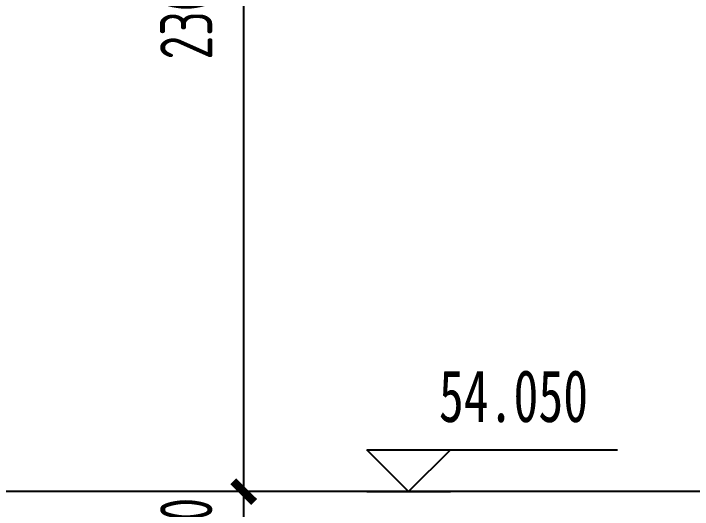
# Model space of a CAD drawing. Extents: x -678900 to 2378000, y 0 to 1840591.
# Drawn here: x -123271 to -121647, y 696028 to 697216 of the extents above; entities that cross this region are included whole.
import ezdxf

# ---------------------------------------------------------------- set-up
doc = ezdxf.new("R2010")
doc.units = 0
doc.header["$LTSCALE"] = 1000
doc.header["$MEASUREMENT"] = 0
doc.header["$PDMODE"] = 1
doc.layers.get('0').update_dxf_attribs({"linetype": 'CONTINUOUS'})
doc.layers.get('DEFPOINTS').update_dxf_attribs({"color": 8, "linetype": 'CONTINUOUS'})
for name, color, linetype in [('AD-DIMS-INSD', 73, 'CONTINUOUS'), ('AD-LEVL-HIGH', 61, 'CONTINUOUS'), ('AE-FNSH', 11, 'CONTINUOUS'), ('C-XREF-INT', 7, 'CONTINUOUS')]:
    doc.layers.add(name, color=color, linetype=linetype)
doc.styles.add('TH-STYLE1', font='', dxfattribs={"width": 0.7})
doc.styles.add('TH-STYLE3', font='TSSDENG', dxfattribs={"width": 0.7, "bigfont": 'TSSDCHN'})
doc.styles.get('TH-STYLE1').set_extended_font_data('SimSun')
doc.dimstyles.new('TH-DIM50', dxfattribs={"dimscale": 50, "dimtxt": 2.5, "dimasz": 1, "dimexe": 1, "dimexo": 1, "dimgap": 1.5, "dimtad": 1, "dimdec": 0, "dimdsep": 46, "dimtxsty": 'TH-STYLE3', "dimblk1": 'ARCHTICK', "dimblk2": 'ARCHTICK', "dimsah": 1, "dimcen": -1, "dimclrd": 256, "dimclre": 256, "dimclrt": 256, "dimazin": 0, "dimtfac": 1, "dimtdec": 0, "dimtix": 1, "dimtmove": 2, "dimatfit": 0, "dimldrblk": 'ARCHTICK', "dimfxl": 0, "dimtolj": 1, "dimtzin": 0, "dimlwd": -1, "dimlwe": -1, "dimarcsym": 0})

# ---------------------------------------------------------------- blocks, each defined once
blk = doc.blocks.new('_ArchTick')
at = {"color": 0, "linetype": 'ByBlock', "const_width": 0.4}
blk.add_lwpolyline([(-0.5, -0.5), (0.5, 0.5)], dxfattribs=at)
blk = doc.blocks.new('*D486')
at = {"layer": 'AD-DIMS-INSD'}
for p, q in [((4637.7, 17690), (4094, 17690)), ((4144, 15390.1), (4144, 17690)), ((4637.7, 15390.1), (4094, 15390.1))]:
    blk.add_line(p, q, dxfattribs=at)
at = {"layer": 'DEFPOINTS', "color": 0}
for p in [(4144, 17690), (4687.7, 17690), (4687.7, 15390.1)]:
    blk.add_point(p, dxfattribs=at)
at = {"layer": 'AD-DIMS-INSD', "xscale": 50, "yscale": 50, "zscale": 50}
for p, rotation in [((4144, 17690), 90), ((4144, 15390.1), 270)]:
    blk.add_blockref('_ArchTick', p, dxfattribs=dict(at, rotation=rotation))
at = {"layer": 'AD-DIMS-INSD', "insert": (4006.5, 16540), "char_height": 125, "attachment_point": 5, "rotation": 90, "style": 'TH-STYLE3'}
blk.add_mtext('\\A1;2300', dxfattribs=at)
blk = doc.blocks.new('*D487')
at = {"layer": 'AD-DIMS-INSD'}
for p, q in [((4144, 15390.1), (4144, 15440.1)), ((4637.7, 15390.1), (4094, 15390.1)), ((4144, 15190), (4144, 15390.1)), ((4637.7, 15190), (4094, 15190)), ((4144, 15190), (4144, 15140))]:
    blk.add_line(p, q, dxfattribs=at)
at = {"layer": 'DEFPOINTS', "color": 0}
for p in [(4144, 15390.1), (4687.7, 15390.1), (4687.7, 15190)]:
    blk.add_point(p, dxfattribs=at)
at = {"layer": 'AD-DIMS-INSD', "xscale": 50, "yscale": 50, "zscale": 50}
for p, rotation in [((4144, 15390.1), 270), ((4144, 15190), 90)]:
    blk.add_blockref('_ArchTick', p, dxfattribs=dict(at, rotation=rotation))
at = {"layer": 'AD-DIMS-INSD', "insert": (4006.5, 15290), "char_height": 125, "attachment_point": 5, "rotation": 90, "style": 'TH-STYLE3'}
blk.add_mtext('\\A1;200', dxfattribs=at)
blk = doc.blocks.new('*U64')
for p, q in [((-200, 200), (200, 200)), ((0, 0), (-200, 200)), ((200, 200), (0, 0)), ((200, 200), (1000, 200)), ((-200, 0), (200, 0))]:
    blk.add_line(p, q)
at = {"style": 'TH-STYLE1', "width": 0.7}
blk.add_attdef('标高', (280.1, 334), '', height=250, dxfattribs=at)
blk = doc.blocks.new('电梯标高')
at = {"layer": 'AE-FNSH'}
blk.add_lwpolyline([(5638.5, 15390.1), (3438.5, 15390.1)], dxfattribs=at)
at = {"layer": 'AD-LEVL-HIGH'}
ref = blk.add_blockref('*U64', (4538.5, 15390.1), dxfattribs=dict(at, xscale=0.5, yscale=0.5, zscale=0.5))
ref.add_attrib('标高', '54.050', (4611.1, 15557), dxfattribs={"layer": '0', "height": 125, "style": 'TH-STYLE1', "width": 0.7})
at = {"layer": 'AD-DIMS-INSD'}
for p1, p2, picture, middle in [((4687.7, 15390.1), (4687.7, 17690), '*D486', (4006.5, 16540)), ((4687.7, 15190), (4687.7, 15390.1), '*D487', (4006.5, 15290))]:
    dim = blk.add_aligned_dim(p1=p1, p2=p2, distance=543.7, dimstyle='TH-DIM50', dxfattribs=at)
    dim.commit()
    dim.dimension.update_dxf_attribs({"geometry": picture, "text_midpoint": middle})

msp = doc.modelspace()

# ---------------------------------------------------------------- block references
at = {"layer": 'C-XREF-INT'}
msp.add_blockref('电梯标高', (-126864.6, 680680.8), dxfattribs=at)

doc.saveas('drawing.dxf')
